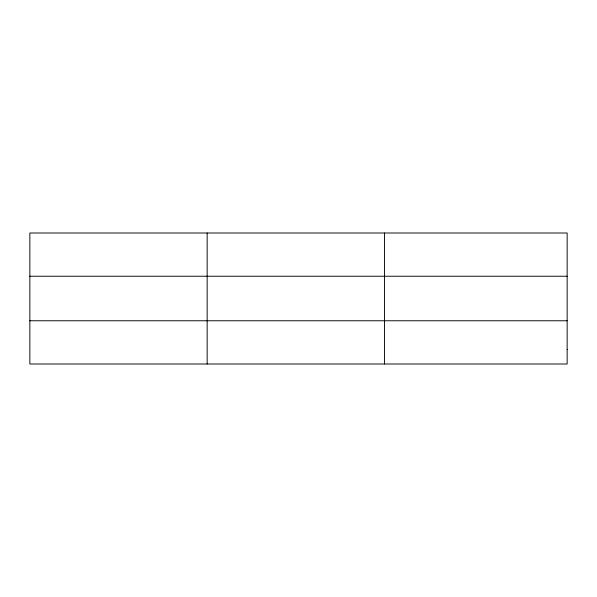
<?xml version="1.0" encoding="UTF-8"?>
<svg xmlns="http://www.w3.org/2000/svg" width="597" height="597" viewBox="0 0 597 597"><rect width="100%" height="100%" fill="white"/><g stroke="black" fill="none" stroke-linecap="round" stroke-linejoin="round"><path stroke-width="0.9" d="M207.159 233.002L207.159 363.998M384.468 233.002L384.468 363.998M29.85 276.232L567.15 276.232M29.85 320.768L567.15 320.768M567.15 349.588L567.15 363.998L29.85 363.998L29.85 233.002L567.15 233.002L567.15 349.588"/></g></svg>
